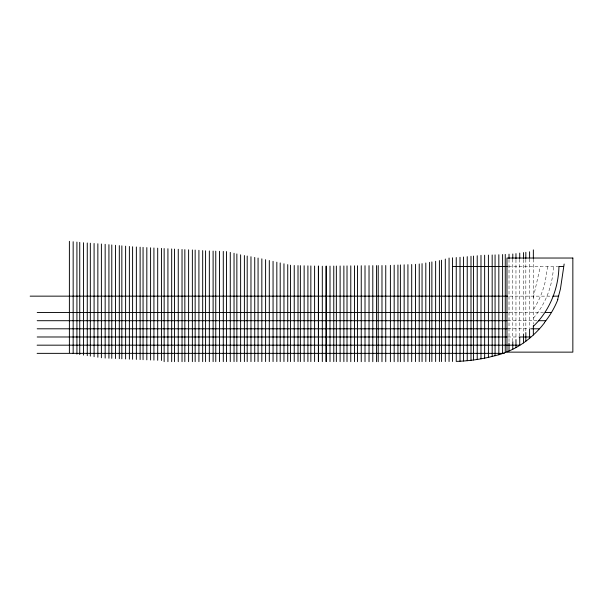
<?xml version="1.0" encoding="UTF-8"?>
<svg xmlns="http://www.w3.org/2000/svg" width="603" height="603" viewBox="0 0 603 603"><rect width="100%" height="100%" fill="white"/><g stroke="black" fill="none" stroke-linecap="round" stroke-linejoin="round"><path stroke-width="0.45" stroke-dasharray="3.02 2.26" d="M547.592 266.503L545.398 280.9A93.42 93.42 0 0 1 537.627 302.352L533.354 309.882M533.354 297.588L540.333 266.503M533.354 318.128C540.348 310.183 545.594 300.769 548.986 290.759A87.103 87.103 0 0 0 553.471 266.503M508.548 266.503L557.692 266.503M509.821 296.148L550.78 296.148M508.985 312.52L543.484 312.52M507.779 320.706L536.979 320.706M507.96 328.801L527.693 328.801M507.824 336.987L518.64 336.987M533.354 259.109L533.354 324.158M529.592 258.883L529.592 327.768M525.831 259.365L525.831 331.786M523.494 259.644L523.494 334.266M519.726 259.222L519.726 336.301M515.964 259.674L515.964 338.381M512.784 259.169L512.784 340.853M509.022 259.448L509.022 342.233"/><path stroke-width="0.9" d="M456.245 257.526L456.245 361.393A175.383 175.383 0 0 0 477.222 359.463A186.644 186.644 0 0 0 485.619 357.948L488.407 357.375L488.407 255.092M558.951 266.503C558.431 288.845 549.612 310.824 533.354 326.298M564.137 264.039L560.443 288.95L557.662 299.442M544.539 322.748L541.69 326.298A67.679 67.679 0 0 1 539.836 328.394C531.243 337.899 520.849 345.941 509.022 350.984A96.684 96.684 0 0 1 498.839 354.737L488.407 357.375M452.484 266.503L507.605 266.503M559.019 266.503L563.571 266.503M30.15 296.148L507.726 296.148M552.83 296.148L558.732 296.148M37.205 312.52L507.658 312.52M545.542 312.52L551.579 312.52M37.205 320.706L507.131 320.706M538.381 320.706L545.745 320.706M37.205 328.801L507.327 328.801M530.685 328.801L539.444 328.801M37.205 336.987L507.04 336.987M519.409 336.987L530.693 336.987M37.115 345.172L519.402 345.172M37.115 353.358L504.251 353.358M529.592 338.208L529.592 328.854M509.022 350.984L509.022 343.107M533.354 249.883L533.354 258.257M533.354 325.748L533.354 335.012M529.592 251.768L529.592 257.994M525.831 252.288L525.831 258.476M525.831 332.555L525.831 341.245M523.494 252.597L523.494 258.762M523.494 334.266L523.494 342.956M519.726 253.094L519.726 258.348M519.726 337.348L519.726 345.429M515.964 253.599L515.964 258.808M515.964 339.564L515.964 347.599M512.784 253.984L512.784 258.31M512.784 341.607L512.784 349.243M509.022 254.172L509.022 258.574M505.254 254.376L505.254 352.521M502.601 254.519L502.601 353.501M498.832 254.722L498.832 354.737M495.071 254.881L495.071 355.8M492.176 254.971L492.176 356.524M484.646 255.205L484.646 358.144M480.983 255.333L480.983 358.83M477.222 255.732L477.222 359.456M473.453 256.071L473.453 359.991M470.996 256.29L470.996 360.3M467.235 256.637L467.235 360.7M463.473 256.976L463.473 361.016M460.014 257.285L460.014 361.235M452.484 257.775L452.484 361.491M449.062 258.024L449.062 361.544M445.3 259.064L445.3 361.559M441.532 260.21L441.532 361.566M439.399 260.586L439.399 361.566M435.637 261.257L435.637 361.574M431.869 261.921L431.869 361.589M429.577 262.335L429.577 361.596M425.808 262.998L425.808 361.604M422.047 263.617L422.047 361.619M419.228 263.978L419.228 361.627M415.467 264.325L415.467 361.642M411.698 264.476L411.698 361.657M407.922 264.634L407.922 361.664M404.153 264.785L404.153 361.672M400.392 264.928L400.392 361.679M397.935 265.026L397.935 361.679M394.174 265.177L394.174 361.687M390.405 265.328L390.405 361.687M385.747 265.508L385.747 361.687M381.978 265.539L381.978 361.687M378.217 265.576L378.217 361.687M376.558 265.591L376.558 361.687M372.797 265.621L372.797 361.687M369.028 265.659L369.028 361.679M365.011 265.697L365.011 361.672M361.25 265.735L361.25 361.672M357.481 265.772L357.481 361.664M354.541 265.795L354.541 361.657M350.78 265.84L350.78 361.657M347.019 265.885L347.019 361.649M343.876 265.931L343.876 361.642M340.115 265.976L340.115 361.634M336.346 266.029L336.346 361.627M333.768 266.059L333.768 361.627M330.007 266.111L330.007 361.619M326.246 266.157L326.246 361.612M326.072 266.157L326.072 361.612M322.311 266.209L322.311 361.612M318.542 266.119L318.542 361.604M318.369 266.119L318.369 361.604M314.608 266.021L314.608 361.604M310.846 265.923L310.846 361.596M307.907 265.84L307.907 361.596M304.146 265.742L304.146 361.596M300.377 265.644L300.377 361.589M298.003 265.584L298.003 361.589M294.234 265.486L294.234 361.589M290.473 265.207L290.473 361.589M287.737 264.604L287.737 361.589M283.968 263.76L283.968 361.589M280.207 262.923L280.207 361.589M276.83 262.177L276.83 361.596M273.061 261.333L273.061 361.596M269.3 260.496L269.3 361.596M265.599 259.674L265.599 361.596M261.838 258.838L261.838 361.604M258.069 258.046L258.069 361.604M254.73 257.406L254.73 361.604M250.969 256.72L250.969 361.612M247.2 256.034L247.2 361.612M244.388 255.529L244.388 361.619M240.62 254.805L240.62 361.619M236.858 253.923L236.858 361.619M234.039 253.268L234.039 361.627M230.278 252.386L230.278 361.627M226.509 251.557L226.509 361.634M223.291 251.413L223.291 361.634M219.53 251.293L219.53 361.634M215.761 251.165L215.761 361.642M213.108 251.082L213.108 361.642M209.339 250.961L209.339 361.642M205.578 250.788L205.578 361.649M202.683 250.577L202.683 361.649M198.915 250.298L198.915 361.649M195.153 250.057L195.153 361.649M192.372 249.944L192.372 361.649M188.611 249.808L188.611 361.657M184.842 249.619L184.842 361.657M182.031 249.469L182.031 361.657M178.262 249.273L178.262 361.657M174.501 249.084L174.501 361.657M171.682 248.933L171.682 361.657M167.92 248.73L167.92 361.657M164.152 248.542L164.152 361.657M161.453 248.368L161.453 360.443M157.692 248.172L157.692 360.285M153.923 247.969L153.923 360.134M150.584 247.788L150.584 359.999M146.823 247.577L146.823 359.848M143.062 247.358L143.062 359.697M140.122 247.192L140.122 359.576M136.361 246.974L136.361 359.426M132.592 246.748L132.592 359.267M129.374 246.469L129.374 359.132M125.612 246.152L125.612 358.966M121.844 245.828L121.844 358.8M119.311 245.617L119.311 358.695M115.542 245.293L115.542 358.529M111.781 244.946L111.781 358.37M108.924 244.667L108.924 358.242M105.156 244.305L105.156 358.076M101.394 243.989L101.394 357.76M97.852 243.74L97.852 357.24M94.091 243.476L94.091 356.682M90.329 243.205L90.329 356.124M87.269 242.994L87.269 355.672M83.5 242.723L83.5 355.122M79.739 242.353L79.739 354.564M76.92 242.082L76.92 354.149M73.159 241.713L73.159 353.592M69.39 241.313L69.39 352.702M557.873 299.525A89.252 89.252 0 0 1 544.366 322.613M572.85 258.031L506.98 258.031L506.98 352.137L572.85 352.137L572.85 258.031"/></g></svg>
